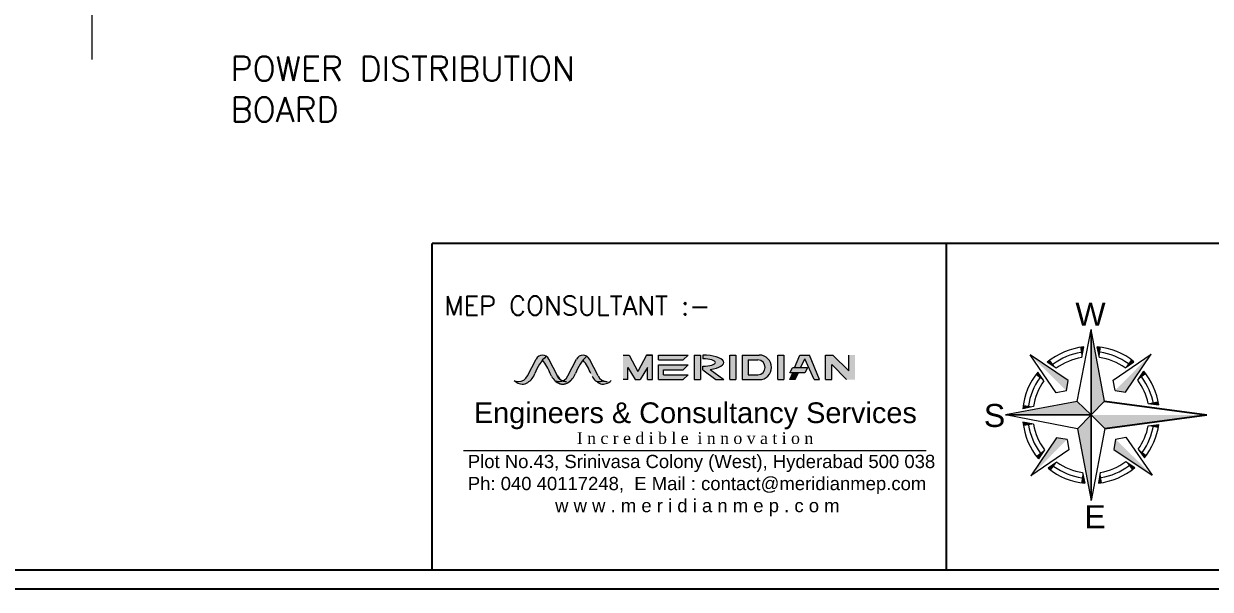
# Model space of a CAD drawing. Header units: millimetres. Extents: x 1319230 to 2124380, y -346496 to -91575.
# Drawn here: x 1472143 to 1486672, y -266962 to -260039 of the extents above; entities that cross this region are included whole.
import ezdxf

# ---------------------------------------------------------------- set-up
doc = ezdxf.new("R2010")
doc.units = ezdxf.units.MM
doc.header["$LTSCALE"] = 600
doc.header["$MEASUREMENT"] = 0
doc.linetypes.add('Hidden 2mm', pattern=[3, 2, -0.9999999999999999])
for name, color, linetype, lineweight in [('AHU-N Ducting', 30, 'Continuous', 0), ('FURNITURE WALL', 8, 'Continuous', 0), ('MEP_HVAC_RA_DUCT', 1, 'Continuous', 9)]:
    doc.layers.add(name, color=color, linetype=linetype, lineweight=lineweight)
doc.layers.add('TEXT', color=6, linetype='Continuous')
doc.layers.add('TITLE', color=7, linetype='Continuous')
doc.styles.add('ARIAL', font='arial.ttf')
doc.styles.add('IRFAN', font='romans.shx')
doc.styles.get("Standard").update_dxf_attribs({"font": 'stylu.ttf'})

# ---------------------------------------------------------------- blocks, each defined once
blk = doc.blocks.new('A$C4A7C6C7E')
at = {"layer": 'TITLE', "color": 8, "lineweight": 5}
for p, q in [((-4206.891931593418, 4143.569956719874), (0, 26095.19339799881)), ((0, 26095.19339799881), (0, 0)), ((0, 0), (0, 26095.19339799881)), ((4143.569955229759, 4206.891930103302), (0, 26095.19339799881)), ((-6940.913493931294, 10517.96004921198), (-18592.01132357121, 18312.16509193182)), ((-10622.01104015112, 6780.608028173446), (-18592.01132357121, 18312.16509193182)), ((-2825.268928706646, 17518.88860762119), (-2233.914661407471, 20756.89094215631)), ((2559.266071021557, 17559.71980690956), (1918.874761462211, 20788.38175237179)), ((6780.608026683331, 10622.01103717088), (18312.16509193182, 18592.01132208109)), ((10517.96004772186, 6940.913493931294), (18312.16509193182, 18592.01132208109)), ((-10606.9225564599, 14226.27134621143), (-13342.75635033846, 16056.45506531)), ((10389.95811492204, 14385.49175113439), (13097.72213548422, 16256.95454478264)), ((-14385.49175262451, 10389.95811492204), (-16256.95454627275, 13097.72213548422)), ((14226.27134621143, 10606.9225564599), (16056.45506531, 13342.75635033846)), ((-7436.804530024528, 7324.86603707075), (-10622.01104015112, 6780.608028173446)), ((-7436.804530024528, 7324.86603707075), (-6940.913493931294, 10517.96004921198)), ((7324.866035580635, 7436.804530024528), (6780.608026683331, 10622.01103717088)), ((7324.866035580635, 7436.804530024528), (10517.96004772186, 6940.913493931294)), ((-4206.891931593418, 4143.569956719874), (-26095.19339799881, 0)), ((-4206.891931593418, 4143.569956719874), (0, 0)), ((0, 0), (-4206.891931593418, 4143.569956719874)), ((0, 0), (4143.569955229759, 4206.891930103302)), ((4143.569955229759, 4206.891930103302), (0, 0)), ((0, 0), (-26095.19339799881, 0)), ((-26095.19339799881, 0), (0, 0)), ((-4143.569958209991, -4206.891930103302), (-26095.19339799881, 0)), ((-17559.71980839968, 2559.266072511673), (-20788.38175386191, 1918.874762952327)), ((0, 0), (-4143.569958209991, -4206.891930103302)), ((-4143.569958209991, -4206.891930103302), (0, 0)), ((0, 0), (4206.891928613186, -4143.569956719874)), ((4206.891928613186, -4143.569956719874), (0, 0)), ((0, 0), (0, -26095.19339799881)), ((0, -26095.19339799881), (0, 0)), ((17393.81232410669, 3514.099511504173), (20645.9898635745, 3095.480373501778)), ((17393.81232410669, 3514.099511504173), (20645.9898635745, 3095.480373501778)), ((-17518.88860762119, -2825.268928706646), (-20756.89094215631, -2233.914661407471)), ((17433.07092934847, -3311.806355416775), (20680.36240488291, -2856.835140287876)), ((17433.07092934847, -3311.806355416775), (20680.36240488291, -2856.835140287876)), ((17433.74369889498, -3310.314664244652), (20680.36240488291, -2856.835140287876)), ((-10517.96005070209, -6940.913493931294), (-18312.16509342193, -18592.01132357121)), ((-7324.866038560866, -7436.804528534413), (-10517.96005070209, -6940.913493931294)), ((-4143.569958209991, -4206.891930103302), (0, -26095.19339799881)), ((4206.891928613186, -4143.569956719874), (0, -26095.19339799881)), ((7436.804527044295, -7324.86603707075), (10622.01103717088, -6780.608026683331)), ((10622.01103717088, -6780.608026683331), (18592.01132208109, -18312.16509342193)), ((-6780.608028173446, -10622.011038661), (-18312.16509342193, -18592.01132357121)), ((-14226.27134770155, -10606.9225564599), (-16056.45506531, -13342.75634884834)), ((-7324.866038560866, -7436.804528534413), (-6780.608028173446, -10622.011038661)), ((7436.804527044295, -7324.86603707075), (6940.913493931294, -10517.96004921198)), ((6940.913493931294, -10517.96004921198), (18592.01132208109, -18312.16509342193)), ((14385.49174964428, -10389.95811492204), (16256.95454478264, -13097.72213548422)), ((-10389.95811492204, -14385.49175113439), (-13097.72213548422, -16256.95454627275)), ((10606.9225564599, -14226.27134770155), (13342.75634884834, -16056.45506531)), ((-2559.266074001789, -17559.71980690956), (-1918.87476593256, -20788.38175237179)), ((2825.268928706646, -17518.88860762119), (2233.914658427238, -20756.8909406662))]:
    blk.add_line(p, q, dxfattribs=at)
at = {"layer": 'TITLE', "color": 5}
for p in [(4143.569955229759, 4206.891930103302), (4206.891928613186, -4143.569956719874)]:
    blk.add_line(p, (35289.04303461313, 0), dxfattribs=at)
at = {"layer": 'TITLE', "color": 8, "lineweight": 5}
for radius, start, end in [(20876.75492653439, 96.14268864793837, 129.7262482949075), (19310.99830704234, 99.16120499793921, 126.7077318310557), (20876.75492653439, 51.14268861743448, 84.72624833369564), (19310.99830704623, 54.1612050822801, 81.70773185857391), (17745.24168755422, 99.16120499793921, 126.7077318310557), (17745.24168755422, 54.1612050822801, 81.70773185857391), (20876.75492653439, 141.1426886174345, 174.7262482394833), (19310.99830703844, 144.1612050155898, 171.7077318585739), (19310.99830704631, 9.851360206625351, 36.70773183105571), (20876.75492653439, 8.526916737729403, 39.72624829490754), (17745.24168755422, 144.1612050155898, 171.7077318585739), (17745.24168755422, 11.42181301089634, 36.70773183105571), (20876.75492653439, 186.142688621411, 219.7262482949076), (19310.99830704666, 189.1612049847691, 216.7077318310557), (17745.24168755422, 189.1612049847691, 216.7077318310557), (17745.24168755422, 324.1612050155898, 349.2486835275301), (19310.99830704746, 324.1612050155898, 350.8143404501286), (20876.75492653439, 321.1426886174345, 352.1348021018367), (17745.24168755422, 234.1612050822801, 261.7077318585739), (17745.24168755422, 279.1612049979392, 306.7077318310557), (20876.75492653439, 231.1426886174345, 264.7262483336957), (19310.99830704712, 234.1612050822801, 261.7077318585739), (20876.75492653439, 276.1426886479383, 309.7262482949075), (19310.99830704516, 279.1612049979392, 306.7077318310557)]:
    blk.add_arc((0, 0), radius, start, end, dxfattribs=at)
for points in [[(0, 26095.19339799881), (4143.569955229759, 4206.891930103302), (0, 0)], [(-18592.01132357121, 18312.16509193182), (-6940.913493931294, 10517.96004921198), (-7436.804530024528, 7324.86603707075)], [(-3323.845799267292, 20610.45718491077), (-2233.914661407471, 20756.89094215631), (-2825.268928706646, 17518.88860762119)], [(3010.901261866093, 20658.49389135838), (1918.874761462211, 20788.38175237179), (2559.266071021557, 17559.71980690956)], [(18312.16509193182, 18592.01132208109), (10517.96004772186, 6940.913493931294), (7324.866035580635, 7436.804530024528)], [(-13342.75635033846, 16056.45506531), (-12478.73242050409, 16736.7898195982), (-10606.9225564599, 14226.27134621143)], [(13097.72213548422, 16256.95454478264), (12223.48013520241, 16924.10794198513), (10389.95811492204, 14385.49175113439)], [(-16256.95454627275, 13097.72213548422), (-16924.10794347524, 12223.48013520241), (-14385.49175262451, 10389.95811492204)], [(16056.45506531, 13342.75635033846), (16736.7898195982, 12478.73241901398), (14226.27134621143, 10606.9225564599)], [(-26095.19339799881, 0), (-4206.891931593418, 4143.569956719874), (0, 0)], [(20645.9898635745, 3095.480373501778), (20456.6875949502, 4166.872785985471), (17393.81232410669, 3514.099511504173)], [(-20658.49389284849, 3010.901263356209), (-20788.38175386191, 1918.874762952327), (-17559.71980839968, 2559.266072511673)], [(0, -26095.19339799881), (-4143.569958209991, -4206.891930103302), (0, 0)], [(-20610.45718491077, -3323.845797777176), (-20756.89094215631, -2233.914661407471), (-17518.88860762119, -2825.268928706646)], [(20680.36240488291, -2856.835140287876), (20503.05638164282, -3930.278024077415), (17433.07092934847, -3311.806355416775)], [(-18312.16509342193, -18592.01132357121), (-10517.96005070209, -6940.913493931294), (-7324.866038560866, -7436.804528534413)], [(-16056.45506531, -13342.75634884834), (-16736.78982108831, -12478.73242050409), (-14226.27134770155, -10606.9225564599)], [(18592.01132208109, -18312.16509342193), (6940.913493931294, -10517.96004921198), (7436.804527044295, -7324.86603707075)], [(16256.95454478264, -13097.72213548422), (16924.10794198513, -12223.48013520241), (14385.49174964428, -10389.95811492204)], [(-13097.72213548422, -16256.95454627275), (-12223.48013520241, -16924.10794347524), (-10389.95811492204, -14385.49175113439)], [(13342.75634884834, -16056.45506531), (12478.73241901398, -16736.7898195982), (10606.9225564599, -14226.27134770155)], [(-3010.901263356209, -20658.49389135838), (-1918.87476593256, -20788.38175237179), (-2559.266074001789, -17559.71980690956)], [(3323.845797777176, -20610.45718491077), (2233.914658427238, -20756.8909406662), (2825.268928706646, -17518.88860762119)]]:
    blk.add_solid(points, dxfattribs=at)
at = {"layer": 'TITLE', "color": 5}
blk.add_solid([(35289.04303461313, 0), (4206.891928613186, -4143.569956719874), (0, 0)], dxfattribs=at)
blk = doc.blocks.new('MECS')
at = {"layer": 'AHU-N Ducting', "lineweight": 0}
for color, points in [(160, [(0.5134121462452396, 0.9090535810691411, -0.2553419212210949), (0.5145768996701445, 0.912287291370199, -0.04684726477479713), (0.5216573496010881, 0.9294547023055619, -0.0266540477767965), (0.5336342063745128, 0.9523017867876555, -0.06718534236503344), (0.5556565003610188, 0.9834757225398514, -0.02764109542233903), (0.5738745622465666, 1.003062886091293), (0.5766256133007953, 1.006020680794153, 0.1721363590096927), (0.5505140324168423, 1.011612092831704, 0.2473140975325899), (0.5199152673609156, 0.990002997602848), (0.4721895616269332, 0.8959762340672447, -0.01800133279282137), (0.4702329186293511, 0.8924425501871536, -0.0319182612438929), (0.4661593275680615, 0.8865579408482758, -0.1070633264031905), (0.4578792062891825, 0.878103115775042, -0.06872213656597184), (0.4448145115283366, 0.8700396566532579, -0.1100815216467921), (0.4328884929311516, 0.8662964673627914, -0.04816773781383483), (0.4221518354338086, 0.8652597410154012, -0.2553419212163173), (0.4220358712937212, 0.8652596211915509, -0.1055217205860978), (0.4103804133107057, 0.8664834367568037, -0.05287384099970888), (0.3991274403419439, 0.8701487347559893, 0.0505486080439634), (0.4093426809361326, 0.8618595423592463, 0.1587901785350478), (0.4483361824497781, 0.8512470793146013, 0.02557253404743324), (0.4549705379184891, 0.8519151542827459, 0.05690113489080228), (0.4703863626932994, 0.8580222609840502, 0.0761280745923816), (0.4928284065502248, 0.8754018488679505, 0.05635508372328828), (0.5070302214118503, 0.8948318576810209)]), (150, [(0.5738745622465666, 1.003062886091293), (0.5556565003610187, 0.9834757225398514, -0.08871706839119002), (0.5985678696283647, 0.909053581069051), (0.606061486380822, 0.89483185768066, 0.0908047400681293), (0.6258840872999482, 0.8691652436534564, 0.09462166198594976), (0.6465687088664405, 0.8652597410154012, 0.09762620718751994), (0.6678649370783271, 0.8694578930597028, -0.1798615287096684), (0.6391234390957357, 0.8959762340672447), (0.5913977333575124, 0.9900029976114197, 0.1368225701357631), (0.5768519750966854, 1.005880687949675, 0.004232813224578386)]), (160, [(0.7385117872205167, 0.909053581069051, -0.2553419212210942), (0.7396765406437975, 0.9122872913701989, -0.04684726481615809), (0.7467569905745608, 0.9294547023055619, -0.02665404768153145), (0.7587338473479852, 0.9523017867876555, -0.06718534234561138), (0.7807561413347619, 0.9834757225398514, -0.02764109536567368), (0.7989742032197685, 1.003062886091293), (0.8017252542742679, 1.006020680794153, 0.1721363590409367), (0.7756136733902246, 1.011612092831704, 0.2473140974765855), (0.745014908334659, 0.990002997602848), (0.6972892026003155, 0.8959762340672448, -0.01800133322272931), (0.6953325596030944, 0.8924425501871536, -0.03191826041987842), (0.6912589685412633, 0.8865579408482758, -0.1070633264490754), (0.682978847262655, 0.878103115775042, -0.06872213649296112), (0.6699141525020799, 0.8700396566532579, -0.1100815216296278), (0.6579881339048046, 0.8662964673627914, -0.04816773779806645), (0.6472514764075519, 0.8652597410154012, -0.255341921221943), (0.6471355122674645, 0.8652596211915509, -0.1055217205828272), (0.6354800542840878, 0.8664834367568037, -0.05287384108011227), (0.6242270813156874, 0.8701487347559893, 0.05054860803605642), (0.6344423219093345, 0.8618595423592463, 0.1587901785338139), (0.6734358234232507, 0.8512470793146013, 0.02557253404859524), (0.6800701788916007, 0.8519151542827459, 0.05690113471568396), (0.6954860036670426, 0.8580222609840502, 0.07612807450989625), (0.717928047523968, 0.8754018488679502, 0.05635508364209714), (0.7321298623846912, 0.8948318576810209)]), (150, [(0.7989742032197685, 1.003062886091293), (0.7807561413347619, 0.9834757225398514, -0.08282162458354507), (0.824217065318585, 0.9090771159288699), (0.8311611273545652, 0.89483185768066, 0.09080474013754147), (0.8509837282734207, 0.8691652436534564, 0.09462166197700475), (0.8716683498401837, 0.8652597410154012, 0.09762620721910173), (0.892964578051529, 0.8694578930597028, -0.1798615287170576), (0.8642230800689376, 0.8959762340672447), (0.8164973743309851, 0.9900029976114196, 0.1368225702393618), (0.8019516160670905, 1.005880687950846, 0.004232813225302674)]), (1, [(1.030236444528139, 0.9438043992806316), (1.071119814834754, 0.8756654487700585), (1.098384609470751, 0.8756654487700585), (1.139267979777095, 0.9438043992806316), (1.139267979777095, 0.8756654487700585), (1.166523559981414, 0.8756654487700585), (1.166523559981414, 1.011943349791295), (1.132454084726353, 1.011943349791295), (1.085966086906956, 0.9199812081284943), (1.037050339579422, 1.011943349791295), (1.002980864324091, 1.011943349791295), (1.002980864324091, 0.8756654487700585), (1.030236444528139, 0.8756654487700585)]), (251, [(1.200593035236746, 1.011943349791295), (1.200593035236746, 0.9846877695869755), (1.336870936257982, 0.9846877695869755), (1.364126516462392, 1.011943349791295)]), (251, [(1.398195991717182, 0.8756654487700585), (1.432265466973055, 0.8756654487700585), (1.432265466973055, 1.011943349791295), (1.398195991717182, 1.011943349791295)]), (251, [(1.629868423453673, 1.011943349791295), (1.59579894819807, 1.011943349791295), (1.59579894819807, 0.8756654487700585), (1.629868423453673, 0.8756654487700585)]), (251, [(1.895610330445043, 1.011943349791295), (1.861540855189982, 1.011943349791295), (1.861540855189982, 0.8756654487700585), (1.895610330445043, 0.8756654487700585)]), (251, [(2.011446546313153, 0.99036134481426), (2.063858128663246, 0.8756654487700585), (2.093213286926021, 0.8756654487700585), (2.038702126517292, 1.011943349791295), (1.984190966108743, 1.011943349791295), (1.955601567173546, 0.9404698524534832), (1.988648066588688, 0.9404698524534832)]), (251, [(2.161352237436324, 0.9589543396937112), (2.243118978049192, 0.8756654487700585), (2.290816243406638, 0.8756654487700585), (2.290816243406638, 1.011943349791295), (2.256746768151036, 1.011943349791295), (2.256746768151036, 0.9240548263224531), (2.168166132487245, 1.011943349791295), (2.127282762180992, 1.011943349791295), (2.127282762180992, 0.8756654487700585), (2.161352237436324, 0.8756654487700585)]), (251, [(1.200593035236746, 0.9574321893827462), (1.200593035236746, 0.8756654487700585), (1.336870936257982, 0.8756654487700585), (1.364126516462392, 0.9029210289742877), (1.227848615441156, 0.9029210289742877), (1.227848615441156, 0.930176609178517), (1.336870936257982, 0.930176609178517), (1.364126516462392, 0.9574321893827462)]), (251, [(2.011446546313153, 0.9132142722493442), (2.027431130986065, 0.9404698524534832), (1.94330759580249, 0.9404698524534832), (1.929679805700646, 0.9132142722493442)]), (160, [(0.6891611652876872, 0.8652597410154012, -0.0976262072296877), (0.6678649370783271, 0.869457893059793, -0.09762620719819055), (0.6465687088664405, 0.8652597410154012, -0.09462166198179565), (0.6258840872999482, 0.8691652436534564, 0.08724935658190835), (0.6523345167657667, 0.8526558393570214, 0.254459848768571), (0.7121855603806347, 0.8701487347559893, -0.1060441435256518)]), (150, [(0.9142608062611598, 0.8652597410154012, -0.09762620721835909), (0.892964578051529, 0.8694578930597028, -0.09762620723901515), (0.8716683498401837, 0.8652597410154012, -0.09462166196312137), (0.85098372827315, 0.8691652436534564, 0.08724935651290076), (0.8774341577386077, 0.8526558393570214, 0.2544598487684749), (0.9372852013538366, 0.8701487347559893, -0.1060441435228862)]), (251, [(1.976193322036766, 0.9132142722493442), (1.944699335091728, 0.9132142722493442), (1.929679805700646, 0.8756654487700585), (1.95903496396306, 0.8756654487699682)])]:
    blk.add_hatch(color=color, dxfattribs=at).paths.add_polyline_path(points)
h = blk.add_hatch(color=251, dxfattribs=at)
edge = h.paths.add_edge_path()
edge.add_ellipse((1.445893257074899, 0.9710599794848609), major_axis=(-0.1158362158680351, 0), ratio=0.3529411764705883, start_angle=110.1798157566864, end_angle=270)
edge.add_line((1.445893257074899, 1.011943349791295), (1.445893257074899, 0.9915016646380779))
edge.add_ellipse((1.445893257074899, 0.9710599794848609), major_axis=(-0.07012065025681041, 0), ratio=0.2915216142222994, start_angle=90, end_angle=270, ccw=False)
edge.add_line((1.445893257074899, 0.9506182943317341), (1.445893257074899, 0.930176609178517))
edge.add_line((1.445893257074899, 0.930176609178517), (1.518865497210324, 0.8756654487699682))
edge.add_line((1.518865497210324, 0.8756654487700585), (1.561729472942829, 0.8756654487700585))
edge.add_line((1.561729472943099, 0.8756654487700585), (1.485852994268342, 0.9326862509446157))
h = blk.add_hatch(color=251, dxfattribs=at)
h.paths.add_polyline_path([(1.663937898709004, 0.8756654487700585), (1.759332429423987, 0.8756654487700586, 1.000000000016551), (1.759332429423987, 1.011943349791295), (1.663937898709004, 1.011943349791295)])
h.paths.add_polyline_path([(1.698007373964065, 0.9846877695869755), (1.751107687934599, 0.9846877695869753, -0.9999999999691073), (1.751107687934599, 0.9029210289742877), (1.698007373964065, 0.9029210289742877)], flags=16)
at = {"layer": 'AHU-N Ducting', "color": 160, "lineweight": 0}
for p, q in [((0.4721895616269332, 0.8959762340671544, -0.004746985392664118), (0.5199152673651564, 0.9900029976114196, -0.004746985392664118)), ((0.6972892026003155, 0.8959762340671544, -0.004746985392664118), (0.7450149083391703, 0.9900029976114196, -0.004746985392664118)), ((0.5070302214118503, 0.8948318576810209, -0.004746985392664118), (0.5134121462455102, 0.909053581069051, -0.004746985392664118)), ((0.7321298623846912, 0.8948318576810209, -0.004746985392664118), (0.7385117872186219, 0.909053581069051, -0.004746985392664118))]:
    blk.add_line(p, q, dxfattribs=at)
at = {"layer": 'AHU-N Ducting', "color": 150, "lineweight": 0}
for p, q in [((0.6391234390957357, 0.8959762340671544, -0.004746985392664118), (0.5913977333575124, 0.9900029976114196, -0.004746985392664118)), ((0.8642230800689376, 0.8959762340671544, -0.004746985392664118), (0.8164973743309851, 0.9900029976114196, -0.004746985392664118)), ((0.6060614863808219, 0.8948318576810209, -0.004746985392664118), (0.5985678696283647, 0.909053581069051, -0.004746985392664118))]:
    blk.add_line(p, q, dxfattribs=at)
at = {"layer": 'AHU-N Ducting', "color": 1, "lineweight": 0}
for p, q in [((1.002980864324091, 1.011943349791205, -0.004746985392664118), (1.037050339579422, 1.011943349791205, -0.004746985392664118)), ((1.037050339579422, 1.011943349791205, -0.004746985392664118), (1.085966086906956, 0.919981208128404, -0.004746985392664118)), ((1.132454084726353, 1.011943349791205, -0.004746985392664118), (1.085966086906956, 0.919981208128404, -0.004746985392664118)), ((1.166523559981414, 1.011943349791205, -0.004746985392664118), (1.132454084726353, 1.011943349791205, -0.004746985392664118)), ((1.134267582426063, 1.011943349791205, -0.004746985392664118), (1.161523162629841, 1.011943349791205, -0.004746985392664118)), ((1.166523559981414, 0.8756654487700585, -0.004746985392664118), (1.166523559981414, 1.011943349791205, -0.004746985392664118)), ((1.030236444528139, 0.9438043992806316, -0.004746985392664118), (1.071119814834754, 0.8756654487700585, -0.004746985392664118)), ((1.030236444528139, 0.8756654487700585, -0.004746985392664118), (1.030236444528139, 0.9438043992806316, -0.004746985392664118)), ((1.030236444528139, 0.8756654487700585, -0.004746985392664118), (1.030236444528139, 0.9438043992806316, -0.004746985392664118)), ((1.139267979777095, 0.9438043992806316, -0.004746985392664118), (1.098384609470751, 0.8756654487700585, -0.004746985392664118)), ((1.139267979777095, 0.8756654487700585, -0.004746985392664118), (1.139267979777095, 0.9438043992806316, -0.004746985392664118)), ((1.139267979777095, 0.8756654487700585, -0.004746985392664118), (1.139267979777095, 0.9438043992806316, -0.004746985392664118)), ((1.030236444528139, 0.8756654487700585, -0.004746985392664118), (1.002980864324091, 0.8756654487700585, -0.004746985392664118)), ((1.071119814834754, 0.8756654487700585, -0.004746985392664118), (1.098384609470751, 0.8756654487700585, -0.004746985392664118)), ((1.139267979777095, 0.8756654487700585, -0.004746985392664118), (1.166523559981414, 0.8756654487700585, -0.004746985392664118))]:
    blk.add_line(p, q, dxfattribs=at)
at = {"layer": 'AHU-N Ducting', "color": 251, "lineweight": 0}
for p, q in [((1.200593035236746, 1.011943349791205, -0.004746985392664118), (1.364126516462392, 1.011943349791205, -0.004746985392664118)), ((1.200593035236746, 0.9846877695869755, -0.004746985392664118), (1.200593035236746, 1.011943349791205, -0.004746985392664118)), ((1.336870936257982, 0.9846877695869755, -0.004746985392664118), (1.364126516462392, 1.011943349791205, -0.004746985392664118)), ((1.398195991717182, 1.011943349791205, -0.004746985392664118), (1.432265466973055, 1.011943349791205, -0.004746985392664118)), ((1.398195991717182, 1.011943349791205, -0.004746985392664118), (1.398195991717182, 0.8756654487700585, -0.004746985392664118)), ((1.432265466973055, 1.011943349791205, -0.004746985392664118), (1.432265466973055, 0.8756654487700585, -0.004746985392664118)), ((1.445893257074899, 1.011943349791205, -0.004746985392664118), (1.445893257074899, 0.9915016646380779, -0.004746985392664118)), ((1.59579894819807, 1.011943349791205, -0.004746985392664118), (1.629868423453673, 1.011943349791205, -0.004746985392664118)), ((1.59579894819807, 0.8756654487700585, -0.004746985392664118), (1.59579894819807, 1.011943349791205, -0.004746985392664118)), ((1.629868423453673, 1.011943349791205, -0.004746985392664118), (1.629868423453673, 0.8756654487700585, -0.004746985392664118)), ((1.663937898709004, 1.011943349791205, -0.004746985392664118), (1.759332429423987, 1.011943349791205, -0.004746985392664118)), ((1.663937898709004, 1.011943349791205, -0.004746985392664118), (1.663937898709004, 0.8756654487700585, -0.004746985392664118)), ((1.861540855189982, 1.011943349791205, -0.004746985392664118), (1.895610330445043, 1.011943349791205, -0.004746985392664118)), ((1.861540855189982, 0.8756654487700585, -0.004746985392664118), (1.861540855189982, 1.011943349791205, -0.004746985392664118)), ((1.895610330445043, 1.011943349791205, -0.004746985392664118), (1.895610330445043, 0.8756654487700585, -0.004746985392664118)), ((1.955601567173546, 0.9404698524534832, -0.004746985392664118), (1.984190966108743, 1.011943349791205, -0.004746985392664118)), ((1.984190966108743, 1.011943349791205, -0.004746985392664118), (2.038702126517292, 1.011943349791205, -0.004746985392664118)), ((1.988648066588688, 0.9404698524534832, -0.004746985392664118), (2.011446546313153, 0.9903613448141697, -0.004746985392664118)), ((2.063858128663246, 0.8756654487700585, -0.004746985392664118), (2.011446546313153, 0.9903613448141697, -0.004746985392664118)), ((2.093213286926021, 0.8756654487700585, -0.004746985392664118), (2.038702126517292, 1.011943349791205, -0.004746985392664118)), ((2.127282762180992, 1.011943349791205, -0.004746985392664118), (2.168166132487245, 1.011943349791205, -0.004746985392664118)), ((2.127282762180992, 0.8756654487700585, -0.004746985392664118), (2.127282762180992, 1.011943349791205, -0.004746985392664118)), ((2.168166132487245, 1.011943349791205, -0.004746985392664118), (2.256746768151036, 0.9240548263223628, -0.004746985392664118)), ((2.256746768151036, 0.9240548263223628, -0.004746985392664118), (2.256746768151036, 1.011943349791205, -0.004746985392664118)), ((1.200593035236746, 0.9846877695869755, -0.004746985392664118), (1.336870936257982, 0.9846877695869755, -0.004746985392664118)), ((1.200593035236746, 0.9574321893827462, -0.004746985392664118), (1.364126516462392, 0.9574321893827462, -0.004746985392664118)), ((1.200593035236746, 0.8756654487700585, -0.004746985392664118), (1.200593035236746, 0.9574321893827462, -0.004746985392664118)), ((1.227848615441156, 0.930176609178517, -0.004746985392664118), (1.336870936257982, 0.930176609178517, -0.004746985392664118)), ((1.227848615441156, 0.9029210289742877, -0.004746985392664118), (1.227848615441156, 0.930176609178517, -0.004746985392664118)), ((1.336870936257982, 0.930176609178517, -0.004746985392664118), (1.364126516462392, 0.9574321893827462, -0.004746985392664118)), ((1.445893257074899, 0.930176609178517, -0.004746985392664118), (1.445893257074899, 0.9506182943317341, -0.004746985392664118)), ((1.445893257074899, 0.930176609178517, -0.004746985392664118), (1.518865497210324, 0.8756654487700585, -0.004746985392664118)), ((1.485852994268342, 0.9326862509445254, -0.004746985392664118), (1.561729472943099, 0.8756654487700585, -0.004746985392664118)), ((1.698007373964065, 0.9846877695869755, -0.004746985392664118), (1.751107687934599, 0.9846877695869755, -0.004746985392664118)), ((1.698007373964065, 0.9846877695869755, -0.004746985392664118), (1.698007373964065, 0.9029210289742877, -0.004746985392664118)), ((1.929679805700646, 0.913214272249254, -0.004746985392664118), (1.94330759580249, 0.9404698524534832, -0.004746985392664118)), ((2.027431130986065, 0.9404698524534832, -0.004746985392664118), (1.94330759580249, 0.9404698524534832, -0.004746985392664118)), ((2.027431130986065, 0.9404698524534832, -0.004746985392664118), (2.011446546313153, 0.913214272249254, -0.004746985392664118)), ((2.243118978049192, 0.8756654487700585, -0.004746985392664118), (2.161352237436324, 0.9589543396937112, -0.004746985392664118)), ((2.161352237436324, 0.8756654487700585, -0.004746985392664118), (2.161352237436324, 0.9589543396937112, -0.004746985392664118)), ((1.200593035236746, 0.8756654487700585, -0.004746985392664118), (1.336870936257982, 0.8756654487700585, -0.004746985392664118)), ((1.227848615441156, 0.9029210289742877, -0.004746985392664118), (1.364126516462392, 0.9029210289742877, -0.004746985392664118)), ((1.336870936257982, 0.8756654487700585, -0.004746985392664118), (1.364126516462392, 0.9029210289742877, -0.004746985392664118)), ((1.398195991717182, 0.8756654487700585, -0.004746985392664118), (1.432265466973055, 0.8756654487700585, -0.004746985392664118)), ((1.518865497210324, 0.8756654487700585, -0.004746985392664118), (1.561729472943099, 0.8756654487700585, -0.004746985392664118)), ((1.59579894819807, 0.8756654487700585, -0.004746985392664118), (1.629868423453673, 0.8756654487700585, -0.004746985392664118)), ((1.663937898709004, 0.8756654487700585, -0.004746985392664118), (1.759332429423987, 0.8756654487700585, -0.004746985392664118)), ((1.698007373964065, 0.9029210289742877, -0.004746985392664118), (1.751107687934599, 0.9029210289742877, -0.004746985392664118)), ((1.861540855189982, 0.8756654487700585, -0.004746985392664118), (1.895610330445043, 0.8756654487700585, -0.004746985392664118)), ((2.011446546313153, 0.913214272249254, -0.004746985392664118), (1.929679805700646, 0.913214272249254, -0.004746985392664118)), ((1.929679805700646, 0.8756654487700585, -0.004746985392664118), (1.944699335091728, 0.913214272249254, -0.004746985392664118)), ((1.95903496396306, 0.8756654487700585, -0.004746985392664118), (1.929679805700646, 0.8756654487700585, -0.004746985392664118)), ((1.95903496396306, 0.8756654487700585, -0.004746985392664118), (1.976193322036766, 0.913214272249254, -0.004746985392664118)), ((2.063858128663246, 0.8756654487700585, -0.004746985392664118), (2.093213286926021, 0.8756654487700585, -0.004746985392664118)), ((2.127282762180992, 0.8756654487700585, -0.004746985392664118), (2.161352237436324, 0.8756654487700585, -0.004746985392664118))]:
    blk.add_line(p, q, dxfattribs=at)
at = {"layer": 'AHU-N Ducting', "color": 251, "lineweight": 0, "ltscale": 0.85}
blk.add_line((0.1165964656020151, 0.4833313661174543, -0.006142948281450891), (2.68551955399356, 0.4833313661174543, -0.006142948281450891), dxfattribs=at)
at = {"layer": 'AHU-N Ducting', "color": 160, "lineweight": 0}
for centre, radius, start, end in [((0.7417863587136924, 0.8286218616061071, -0.004746985392664118), 0.2421240227987888, 132.9373247437187, 160.5981108453346), ((0.5556565003610187, 0.9718616141967287, -0.004746985392664118), 0.04008173559447583, 90, 153.0887549731676), ((0.5556565003610187, 0.9718616141967287, -0.004746985392664118), 0.04008173559447583, 26.91124502665905, 90), ((0.9668859996868943, 0.8286218616061071, -0.004746985392664118), 0.2421240227987888, 132.9373247436885, 160.5981108453417), ((0.7807561413347619, 0.9718616141967287, -0.004746985392664118), 0.04008173559447583, 90, 153.0887549740909), ((0.7807561413347619, 0.9718616141967287, -0.004746985392664118), 0.04008173559447583, 26.9112450267741, 90), ((0.4451264544360147, 0.9163969157858594, -0.004746985392664118), 0.06522885516514892, 225.1547600332335, 282.2607170516237), ((0.4220358712937212, 0.9213740510237451, -0.004746985392664118), 0.05611442983226616, 245.9053689520779, 270.1184055559717), ((0.4221518354329064, 0.9213741708475954, -0.004746985392664118), 0.05611442983226616, 270, 333.0887549734891), ((0.4248646360879693, 0.9399832544318715, -0.004746985392664118), 0.0937541041238935, 291.3377566141106, 331.210451532663), ((0.6860544255190815, 0.9361233508373039, -0.004746985392664118), 0.09002142922125515, 207.3022954123794, 248.0018617736689), ((0.670226095409397, 0.9163969157858594, -0.004746985392664118), 0.06522885516514892, 225.1547600329532, 282.2607170509705), ((0.6471355122674645, 0.9213740510237451, -0.004746985392664118), 0.05611442983226616, 245.9053689516664, 270.1184055552347), ((0.6472514764061083, 0.9213741708475954, -0.004746985392664118), 0.05611442983226616, 270, 333.0887549734892), ((0.6661865462871954, 0.9163969157858594, -0.004746985392664118), 0.06522885516514892, 257.8079966377897, 314.8452399662061), ((0.6890452011507577, 0.9213740510237451, -0.004746985392664118), 0.05611442983226616, 245.9053689520779, 270.1184055559717), ((0.6499642770614419, 0.9399832544318715, -0.004746985392664118), 0.0937541041238935, 291.3377566141106, 331.2104515326365)]:
    blk.add_arc(centre, radius, start, end, dxfattribs=at)
at = {"layer": 'AHU-N Ducting', "color": 251, "lineweight": 0}
for centre, radius in [((1.759332429423987, 0.9438043992806316, -0.004746985392664118), 0.0681389505106089), ((1.751107687934599, 0.9438043992806316, -0.004746985392664118), 0.04088337030636534)]:
    blk.add_arc(centre, radius, 270, 90, dxfattribs=at)
at = {"layer": 'AHU-N Ducting', "color": 150, "lineweight": 0}
for centre, radius, start, end in [((0.3690451605166651, 0.8262944286522125, -0.004746985392664118), 0.2439871949649071, 19.82781570482793, 40.10717689340409), ((0.5794150909876963, 0.815966263139685, -0.004746985392664118), 0.2619115070846747, 20.82439840783155, 39.75939779118104), ((0.6464527447271652, 0.9213740510237451, -0.004746985392664118), 0.05611442983226616, 248.4970917656522, 270.1184055559715), ((0.6891611652900331, 0.9252262753390927, -0.004746985392664118), 0.0599665343237634, 206.9112450265108, 270), ((0.6891611652900331, 0.9213741708475954, -0.004746985392664118), 0.05611442983226616, 206.9112450267169, 270), ((0.6891611652900331, 0.9213741708475954, -0.004746985392664118), 0.05611442983226616, 206.9112450267169, 270), ((0.6465687088664405, 0.9213741708475954, -0.004746985392664118), 0.05611442983226616, 270, 292.3036001438938), ((0.9111540664921931, 0.9361233508373039, -0.004746985392664118), 0.09002142922125515, 207.3022954123795, 248.0018617736689), ((0.8715523857009084, 0.9213740510237451, -0.004746985392664118), 0.05611442983226616, 248.4970917649847, 270.1184055553267), ((0.9142608062634155, 0.9213741708475954, -0.004746985392664118), 0.05611442983226616, 206.9112450265108, 270), ((0.8716683498392815, 0.9213741708475954, -0.004746985392664118), 0.05611442983226616, 270, 292.3036001446803), ((0.8912861872601268, 0.9163969157858594, -0.004746985392664118), 0.06522885516514892, 257.7392829491069, 314.8452399670468), ((0.9141448421242304, 0.9213740510237451, -0.004746985392664118), 0.05611442983226616, 245.9053689520778, 270.1184055558794)]:
    blk.add_arc(centre, radius, start, end, dxfattribs=at)
at = {"layer": 'AHU-N Ducting', "color": 251, "lineweight": 0}
for major_axis, ratio, start_param in [((-0.1158362158680351, 0), 0.3529411764705883, 1.923000554194905), ((-0.07012065025681041, 0), 0.2915216142222994, 1.570796326794897)]:
    blk.add_ellipse((1.445893257074899, 0.9710599794848609, -0.004746985392664118), major_axis=major_axis, ratio=ratio, start_param=start_param, end_param=4.71238898038469, dxfattribs=at)
at = {"layer": 'AHU-N Ducting', "color": 251, "lineweight": 0, "attachment_point": 1, "style": 'ARIAL'}
for s, insert, char_height, width in [('{\\C1;Engineers & Consultancy Services \\P}', (0.1749155116136762, 0.7493232539108021, -0.01458950216844587), 0.11475, 24.25437425909253), ('{\\C252;Plot No.43, Srinivasa Colony (West), Hyderabad 500 038\\PPh: 040 40117248,  E Mail : contact@meridianmep.com\\P                 w w w . m e r i d i a n m e p . c o m }', (0.14136276644183, 0.4583226879356062, -0.006142948281450891), 0.07344, 2.63264250269352)]:
    blk.add_mtext(s, dxfattribs=dict(at, insert=insert, char_height=char_height, width=width))
at = {"layer": 'AHU-N Ducting', "color": 251, "lineweight": 0, "ltscale": 0.85, "insert": (1.402428089641869, 0.5507002547054753, -0.005528653453305802), "char_height": 0.0651762882177883, "attachment_point": 5, "line_spacing_factor": 0.6, "style": 'ARIAL'}
blk.add_mtext('{\\FBatang|c0;\\C5;I n c r e d i b l e  i n n o v a t i o n\\P}', dxfattribs=at)

msp = doc.modelspace()

# ---------------------------------------------------------------- linework, layer by layer
for p, q in [((1499049.676096589, -262729.9017967853), (1477143.11111708, -262729.9017967853)), ((1477143.11111708, -266729.9017967853), (1477143.11111708, -262729.9017967853)), ((1483442.227932632, -266729.9017967853), (1483442.227932632, -262729.9017967853))]:
    msp.add_line(p, q)
for points in [[(1499281.508517213, -237873.3637321742), (1499281.508517213, -266961.734217403), (1461584.851090182, -266961.734217403), (1461584.851090182, -237873.3637321742)], [(1499049.676096594, -238105.1961527911), (1499049.676096594, -266729.9017967853), (1461816.6835108, -266729.9017967853), (1461816.6835108, -238105.1961527911)]]:
    msp.add_lwpolyline(points, close=True)
at = {"layer": 'MEP_HVAC_RA_DUCT', "color": 8, "linetype": 'ByBlock'}
msp.add_line((1472977.688305114, -258295.7947349041), (1472977.688305114, -260476.0209747226), dxfattribs=at)

# ---------------------------------------------------------------- block references
at = {"layer": 'FURNITURE WALL', "linetype": 'Hidden 2mm', "xscale": 2206.000027674606, "yscale": 2206.000027674606, "zscale": 2206.000027674606}
msp.add_blockref('MECS', (1477268.783884695, -266327.2341707669, 13.55134407888346), dxfattribs=at)
at = {"layer": 'TITLE', "linetype": 'Continuous', "extrusion": (1.311955267013883e-09, -7.575469239961776e-09, 1), "xscale": 0.040152693707034, "yscale": 0.040152693707034, "zscale": 0.040152693707034}
msp.add_blockref('A$C4A7C6C7E', (1485212.005356153, -264828.3448687152, 0.00423704960248349), dxfattribs=at)

# ---------------------------------------------------------------- texts
at = {"lineweight": 9, "style": 'IRFAN'}
msp.add_text('MEP CONSULTANT :-', height=231.8189976944591, dxfattribs=at).set_placement((1477290.506706949, -263606.4295133896, 17.86376689828642))
at = {"layer": 'TEXT', "lineweight": 50, "ltscale": 10, "insert": (1474675.191170905, -260438.1615736254), "char_height": 300, "width": 5050.057251278777, "attachment_point": 1}
msp.add_mtext('{\\Fromans.shx|c228;\\C0;POWER DISTRIBUTION BOARD}', dxfattribs=at)
at = {"layer": 'TITLE', "color": 7, "style": 'ARIAL'}
for s, height, p in [('W', 281.0877605754187, (1485020.231547558, -263733.9692843666, -3.702983912007151e-05)), ('S', 281.0877605754187, (1483899.121143376, -264974.6176389551, -3.702983912007151e-05)), ('E', 281.0877605754262, (1485130.748244, -266213.9176269211, -3.702983912007151e-05))]:
    msp.add_text(s, height=height, dxfattribs=at).set_placement(p)

doc.saveas('drawing.dxf')
